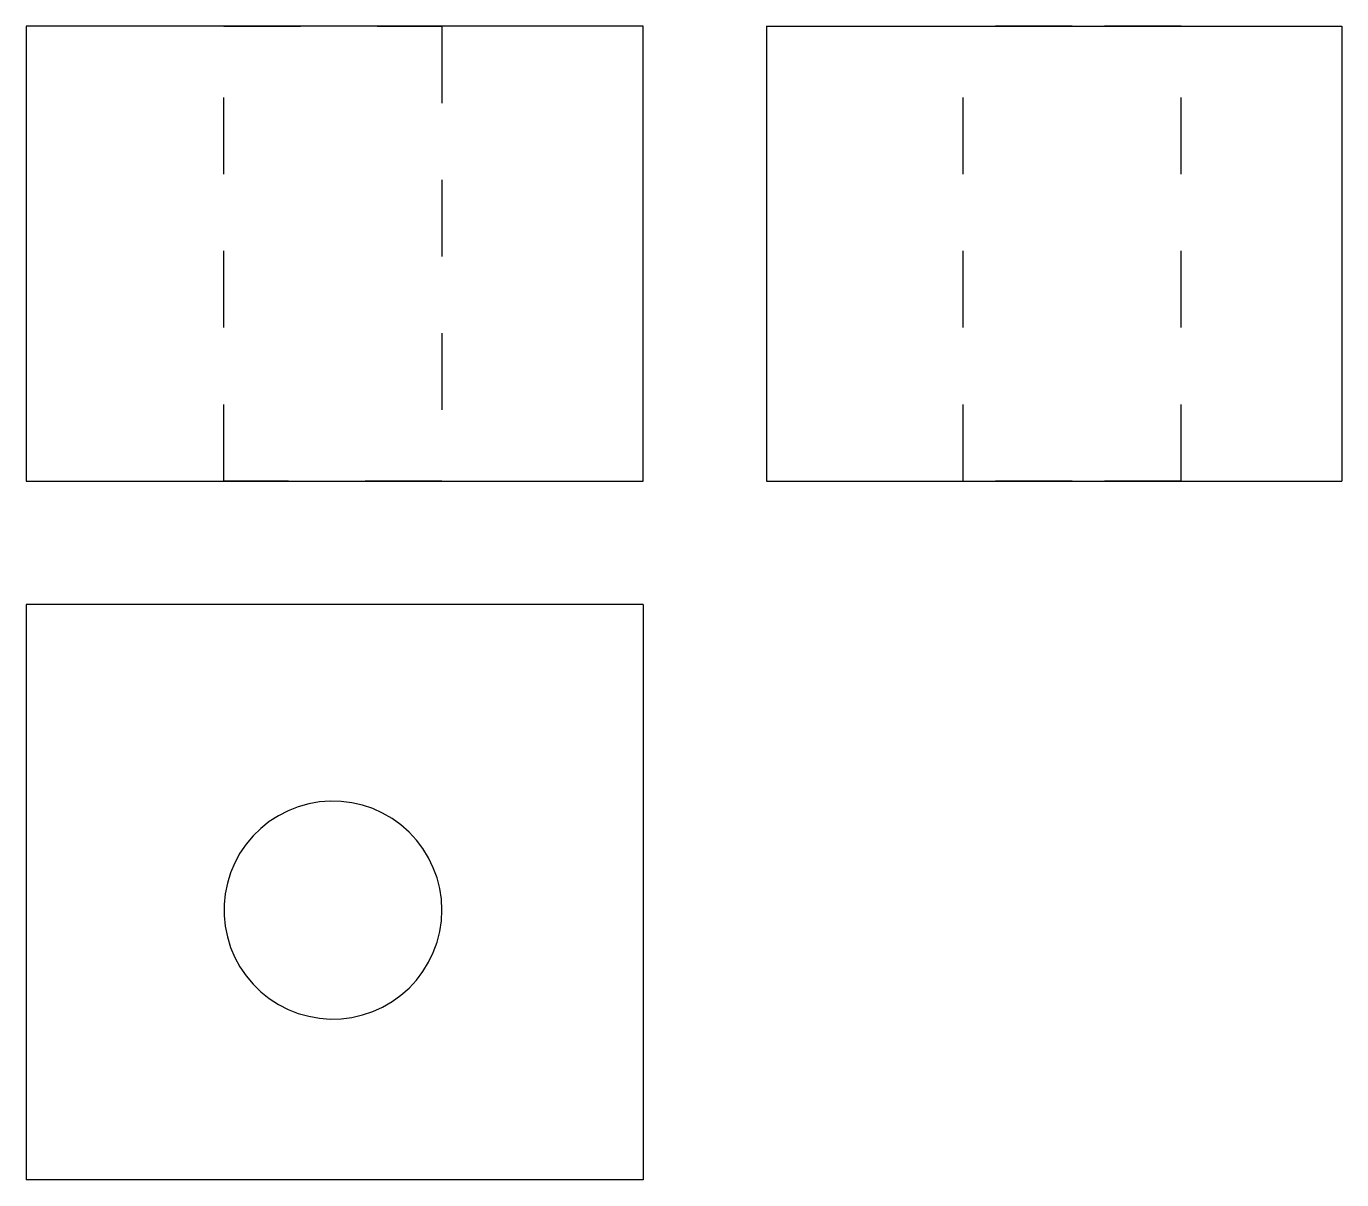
# Model space of a CAD drawing. Extents: x 0 to 1.72, y 0 to 1.5.
import ezdxf

# ---------------------------------------------------------------- set-up
doc = ezdxf.new("R2010")
doc.units = 0
doc.linetypes.add('HIDDEN', pattern=[0.040234, 0.026836, -0.013398])
for name, color, linetype in [('FRONT', 7, 'CONTINUOUS'), ('FRONT_HID', 7, 'HIDDEN'), ('LEFT', 7, 'CONTINUOUS'), ('LEFT_HID', 7, 'HIDDEN'), ('TOP', 7, 'CONTINUOUS')]:
    doc.layers.add(name, color=color, linetype=linetype)

msp = doc.modelspace()

# ---------------------------------------------------------------- linework, layer by layer
at = {"layer": 'FRONT'}
for p, q in [((0, 1.503865), (0, 0.910938)), ((0.804688, 1.503865), (0, 1.503865)), ((0.804688, 0.910938), (0.804688, 1.503865)), ((0, 0.910938), (0.804688, 0.910938))]:
    msp.add_line(p, q, dxfattribs=at)
at = {"layer": 'FRONT_HID', "linetype": 'HIDDEN'}
for p, q in [((0.542023, 1.503865), (0.257812, 1.503865)), ((0.257812, 1.503865), (0.542023, 1.503865)), ((0.257812, 0.910938), (0.257812, 1.503865)), ((0.542023, 1.503865), (0.542023, 0.910938)), ((0.542023, 0.910938), (0.257812, 0.910938)), ((0.257812, 0.910938), (0.542023, 0.910938))]:
    msp.add_line(p, q, dxfattribs=at)
at = {"layer": 'LEFT'}
for p, q in [((0.965625, 1.503865), (1.715625, 1.503865)), ((0.965625, 1.503865), (0.965625, 0.910938)), ((1.715625, 1.503865), (1.715625, 0.910938)), ((0.965625, 0.910938), (1.715625, 0.910938))]:
    msp.add_line(p, q, dxfattribs=at)
at = {"layer": 'LEFT_HID', "linetype": 'HIDDEN'}
for p, q in [((1.364062, 1.503865), (1.221957, 1.503865)), ((1.221957, 1.503865), (1.506168, 1.503865)), ((1.221957, 0.910938), (1.221957, 1.503865)), ((1.506168, 1.503865), (1.364063, 1.503865)), ((1.506168, 0.910938), (1.506168, 1.503865)), ((1.364062, 0.910938), (1.221957, 0.910938)), ((1.221957, 0.910938), (1.506168, 0.910938)), ((1.506168, 0.910938), (1.364063, 0.910938))]:
    msp.add_line(p, q, dxfattribs=at)
at = {"layer": 'TOP'}
for p, q in [((0, 0.75), (0, 0)), ((0.804688, 0.75), (0, 0.75)), ((0.804688, 0.75), (0.804688, 0)), ((0.341472, 0.481092), (0.328865, 0.474629)), ((0.354659, 0.486268), (0.341472, 0.481092)), ((0.368296, 0.490105), (0.354659, 0.486268)), ((0.382248, 0.492565), (0.368296, 0.490105)), ((0.396375, 0.493624), (0.382248, 0.492565)), ((0.410537, 0.49327), (0.396375, 0.493624)), ((0.424594, 0.491509), (0.410537, 0.49327)), ((0.438406, 0.488356), (0.424594, 0.491509)), ((0.451835, 0.483845), (0.438406, 0.488356)), ((0.464748, 0.478018), (0.451835, 0.483845)), ((0.316965, 0.466943), (0.305889, 0.45811)), ((0.328865, 0.474629), (0.316965, 0.466943)), ((0.477016, 0.470935), (0.464748, 0.478018)), ((0.488519, 0.462665), (0.477016, 0.470935)), ((0.295747, 0.448219), (0.286641, 0.437366)), ((0.305889, 0.45811), (0.295747, 0.448219)), ((0.499141, 0.453291), (0.488519, 0.462665)), ((0.508777, 0.442906), (0.499141, 0.453291)), ((0.286641, 0.437366), (0.278661, 0.425661)), ((0.517331, 0.431613), (0.508777, 0.442906)), ((0.524718, 0.419525), (0.517331, 0.431613)), ((0.271885, 0.41322), (0.266382, 0.400165)), ((0.278661, 0.425661), (0.271885, 0.41322)), ((0.530864, 0.406761), (0.524718, 0.419525)), ((0.266382, 0.400165), (0.262207, 0.386628)), ((0.53571, 0.393449), (0.530864, 0.406761)), ((0.262207, 0.386628), (0.2594, 0.372742)), ((0.539205, 0.37972), (0.53571, 0.393449)), ((0.541317, 0.365712), (0.539205, 0.37972)), ((0.2594, 0.372742), (0.257989, 0.358646)), ((0.542023, 0.351562), (0.541317, 0.365712)), ((0.257989, 0.358646), (0.257989, 0.344479)), ((0.257989, 0.344479), (0.2594, 0.330383)), ((0.541317, 0.337413), (0.542023, 0.351562)), ((0.2594, 0.330383), (0.262207, 0.316497)), ((0.539205, 0.323405), (0.541317, 0.337413)), ((0.262207, 0.316497), (0.266382, 0.30296)), ((0.530864, 0.296364), (0.53571, 0.309676)), ((0.53571, 0.309676), (0.539205, 0.323405)), ((0.266382, 0.30296), (0.271885, 0.289905)), ((0.524718, 0.2836), (0.530864, 0.296364)), ((0.271885, 0.289905), (0.278661, 0.277464)), ((0.278661, 0.277464), (0.286641, 0.265759)), ((0.517331, 0.271512), (0.524718, 0.2836)), ((0.286641, 0.265759), (0.295747, 0.254906)), ((0.499141, 0.249834), (0.508777, 0.260219)), ((0.508777, 0.260219), (0.517331, 0.271512)), ((0.295747, 0.254906), (0.305889, 0.245015)), ((0.305889, 0.245015), (0.316965, 0.236182)), ((0.477016, 0.23219), (0.488519, 0.24046)), ((0.488519, 0.24046), (0.499141, 0.249834)), ((0.316965, 0.236182), (0.328865, 0.228496)), ((0.328865, 0.228496), (0.341472, 0.222033)), ((0.451835, 0.21928), (0.464748, 0.225107)), ((0.464748, 0.225107), (0.477016, 0.23219)), ((0.341472, 0.222033), (0.354659, 0.216857)), ((0.354659, 0.216857), (0.368296, 0.21302)), ((0.368296, 0.21302), (0.382248, 0.21056)), ((0.382248, 0.21056), (0.396375, 0.209501)), ((0.396375, 0.209501), (0.410537, 0.209855)), ((0.410537, 0.209855), (0.424594, 0.211616)), ((0.424594, 0.211616), (0.438406, 0.214769)), ((0.438406, 0.214769), (0.451835, 0.21928)), ((0.804688, 0), (0, 0))]:
    msp.add_line(p, q, dxfattribs=at)

doc.saveas('drawing.dxf')
